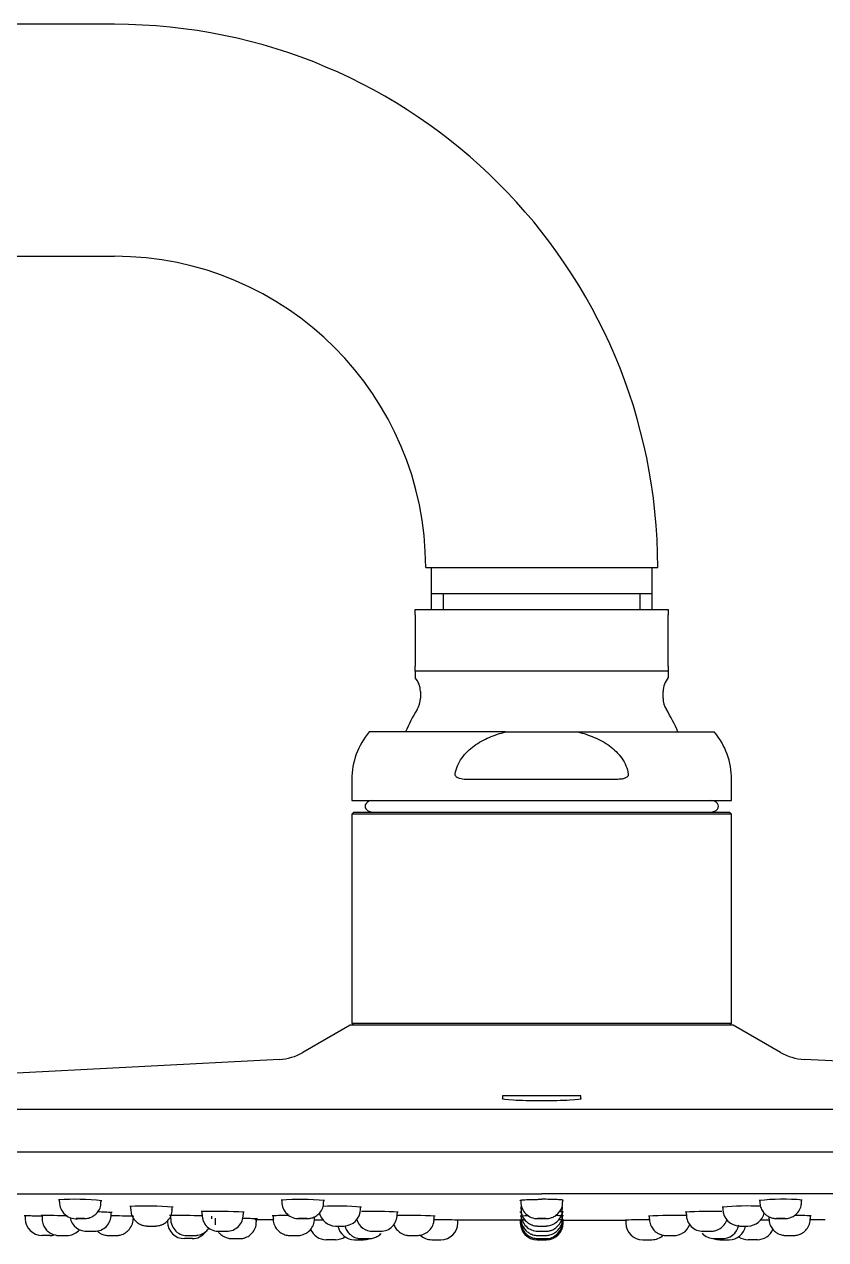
# Model space of a CAD drawing. Header units: millimetres. Extents: x -60 to 7633, y -2614 to 2146.
# Drawn here: x 7479.1 to 7555.1, y 1950.4 to 2065.6 of the extents above; entities that cross this region are included whole.
import ezdxf

# ---------------------------------------------------------------- set-up
doc = ezdxf.new("R2010")
doc.units = ezdxf.units.MM
doc.layers.get('0').update_dxf_attribs({"color": 250})

msp = doc.modelspace()

# ---------------------------------------------------------------- linework, layer by layer
at = {"linetype": 'Continuous'}
for p, q in [((7487.69, 2065.64), (7168.69, 2065.64)), ((7168.69, 2043.64), (7487.69, 2043.64)), ((7517.19, 2014.14), (7539.19, 2014.14)), ((7517.71, 2014.14), (7517.71, 2010.14)), ((7538.67, 2010.14), (7538.67, 2014.14)), ((7538.67, 2011.64), (7517.71, 2011.64)), ((7518.88, 2010.14), (7518.88, 2011.64)), ((7537.51, 2010.14), (7537.51, 2011.64)), ((7516.19, 2009.64), (7516.19, 2010.14)), ((7516.19, 2010.14), (7540.19, 2010.14)), ((7540.19, 2010.14), (7540.19, 2009.64)), ((7516.19, 2009.64), (7516.19, 2004.77)), ((7540.19, 2004.77), (7540.19, 2009.64)), ((7516.19, 2004.29), (7516.19, 2004.77)), ((7540.19, 2004.29), (7516.19, 2004.29)), ((7516.19, 2004.29), (7516.19, 2003.7)), ((7540.19, 2004.77), (7540.19, 2004.29)), ((7540.19, 2004.29), (7540.19, 2003.7)), ((7516.69, 2002.37), (7516.69, 2001.73)), ((7539.69, 2001.73), (7539.69, 2002.37)), ((7524.77, 1998.54), (7511.83, 1998.54)), ((7524.77, 1998.54), (7531.62, 1998.54)), ((7531.62, 1998.54), (7544.56, 1998.54)), ((7510.19, 1994.04), (7510.19, 1992.04)), ((7535.39, 1994.04), (7521, 1994.04)), ((7546.19, 1992.04), (7546.19, 1994.04)), ((7510.19, 1992.04), (7546.19, 1992.04)), ((7510.39, 1990.94), (7510.19, 1990.74)), ((7546.19, 1990.74), (7510.19, 1990.74)), ((7510.19, 1990.74), (7510.19, 1970.94)), ((7510.39, 1990.94), (7545.99, 1990.94)), ((7546.19, 1990.74), (7545.99, 1990.94)), ((7546.19, 1970.94), (7546.19, 1990.74)), ((7510.19, 1970.94), (7546.19, 1970.94)), ((7510.19, 1970.94), (7510.39, 1970.74)), ((7545.99, 1970.74), (7546.19, 1970.94)), ((7510.04, 1970.74), (7505.56, 1968.15)), ((7546.34, 1970.74), (7510.04, 1970.74)), ((7550.83, 1968.15), (7546.34, 1970.74)), ((7503.32, 1967.49), (7436.44, 1963.99)), ((7619.94, 1963.99), (7553.06, 1967.49)), ((7531.91, 1964.04), (7524.48, 1964.04)), ((7524.48, 1964.04), (7524.48, 1963.78)), ((7531.91, 1963.78), (7531.91, 1964.04)), ((7633.19, 1962.73), (7423.19, 1962.73)), ((7632.53, 1958.69), (7423.85, 1958.69)), ((7429.06, 1954.75), (7528.2, 1954.75)), ((7627.33, 1954.75), (7528.2, 1954.75)), ((7482.45, 1954.15), (7482.46, 1953.98)), ((7486.43, 1953.98), (7486.43, 1954.08)), ((7489.22, 1953.56), (7489.22, 1953.28)), ((7503.56, 1954.16), (7503.56, 1953.98)), ((7507.54, 1953.98), (7507.54, 1954.09)), ((7526.2, 1954.11), (7526.21, 1953.98)), ((7526.22, 1953.53), (7526.22, 1953.28)), ((7530.17, 1953.28), (7530.17, 1953.52)), ((7530.18, 1953.98), (7530.18, 1954.13)), ((7548.85, 1954.09), (7548.85, 1953.98)), ((7552.83, 1953.98), (7552.83, 1954.16)), ((7479.23, 1952.69), (7479.23, 1952.38)), ((7480.83, 1952.69), (7480.83, 1952.38)), ((7487.38, 1952.78), (7487.38, 1952.98)), ((7492.99, 1952.62), (7493, 1952.38)), ((7493.17, 1953.28), (7493.17, 1953.48)), ((7495.97, 1953.06), (7495.98, 1952.78)), ((7496.93, 1952.38), (7496.93, 1952.62)), ((7497.22, 1952.42), (7497.22, 1952.08)), ((7499.91, 1952.78), (7499.91, 1952.99)), ((7501.15, 1952.08), (7501.15, 1952.37)), ((7502.73, 1952.67), (7502.73, 1952.38)), ((7506.66, 1952.38), (7506.66, 1952.58)), ((7511.01, 1953.28), (7511.02, 1953.48)), ((7514.5, 1952.78), (7514.51, 1952.99)), ((7518, 1952.38), (7518, 1952.64)), ((7526.22, 1953.03), (7526.23, 1952.78)), ((7526.23, 1952.65), (7526.23, 1952.38)), ((7526.23, 1952.38), (7526.23, 1952.08)), ((7530.16, 1952.78), (7530.17, 1953.03)), ((7530.16, 1952.38), (7530.16, 1952.65)), ((7530.16, 1952.08), (7530.16, 1952.38)), ((7538.39, 1952.64), (7538.39, 1952.38)), ((7541.88, 1952.99), (7541.88, 1952.78)), ((7545.37, 1953.48), (7545.37, 1953.28)), ((7549.73, 1952.57), (7549.73, 1952.38)), ((7553.66, 1952.38), (7553.66, 1952.67)), ((7485.02, 1951.19), (7485.82, 1951.19)), ((7485.53, 1951.19), (7485.79, 1951.19)), ((7491.21, 1951.69), (7491.57, 1951.69)), ((7491.33, 1951.69), (7491.59, 1951.69)), ((7492.73, 1952.23), (7492.73, 1952.08)), ((7497.22, 1952.08), (7497.22, 1952.08)), ((7497.59, 1951.19), (7498.15, 1951.19)), ((7508.65, 1951.69), (7509.44, 1951.69)), ((7512.14, 1951.19), (7512.29, 1951.19)), ((7520.23, 1951.98), (7520.23, 1952.26)), ((7526.3, 1952.24), (7520.23, 1952.24)), ((7526.16, 1952.26), (7526.16, 1951.98)), ((7527.79, 1951.19), (7528.59, 1951.19)), ((7528.02, 1951.69), (7528.54, 1951.69)), ((7528.03, 1951.19), (7528.54, 1951.19)), ((7528.04, 1951.69), (7528.59, 1951.69)), ((7530.07, 1952.24), (7536.16, 1952.24)), ((7530.23, 1951.98), (7530.23, 1952.26)), ((7536.16, 1952.26), (7536.16, 1951.98)), ((7543.45, 1951.19), (7544.25, 1951.19)), ((7543.62, 1951.19), (7544.16, 1951.19)), ((7546.95, 1951.69), (7547.74, 1951.69)), ((7481.6, 1950.79), (7480.8, 1950.79)), ((7482.4, 1950.79), (7483.2, 1950.79)), ((7487.09, 1950.79), (7487.89, 1950.79)), ((7495.1, 1950.49), (7494.3, 1950.49)), ((7494.56, 1950.79), (7495.36, 1950.79)), ((7495.08, 1950.79), (7495.34, 1950.79)), ((7498.78, 1950.49), (7499.58, 1950.49)), ((7504.36, 1950.79), (7504.9, 1950.79)), ((7508.63, 1950.39), (7507.76, 1950.39)), ((7510.44, 1950.39), (7511.31, 1950.39)), ((7511.05, 1950.49), (7511.85, 1950.49)), ((7515.63, 1950.79), (7516.43, 1950.79)), ((7515.97, 1950.79), (7516.4, 1950.79)), ((7517.76, 1950.39), (7518.63, 1950.39)), ((7527.76, 1950.39), (7528.63, 1950.39)), ((7527.79, 1950.79), (7528.59, 1950.79)), ((7527.79, 1950.49), (7528.59, 1950.49)), ((7528.03, 1950.79), (7528.54, 1950.79)), ((7528.04, 1950.49), (7528.54, 1950.49)), ((7537.76, 1950.39), (7538.63, 1950.39)), ((7539.96, 1950.79), (7540.76, 1950.79)), ((7540.14, 1950.79), (7540.7, 1950.79)), ((7544.55, 1950.49), (7545.24, 1950.49)), ((7545.08, 1950.39), (7545.95, 1950.39)), ((7548.63, 1950.39), (7547.76, 1950.39)), ((7551.41, 1950.79), (7551.75, 1950.79)), ((7551.74, 1950.79), (7551.99, 1950.79))]:
    msp.add_line(p, q, dxfattribs=at)
for centre, radius, start, end in [((7487.69, 2014.14), 51.5, 0, 90), ((7487.69, 2014.14), 29.5, 0, 90), ((7514.69, 2002.37), 2, 0, 41.431), ((7541.69, 2002.37), 2, 138.5549, 180), ((7514.69, 2001.73), 2, 327.5383, 0), ((7541.69, 2001.73), 2, 180, 212.4617), ((7528.19, 1993.14), 14, 147.5383, 157.3119), ((7528.19, 1993.14), 14, 22.6881, 32.4617), ((7517.19, 1994.04), 7, 139.9948, 180), ((7539.19, 1994.04), 7, 0, 40.0052), ((7503.06, 1972.48), 5, 273, 300), ((7553.33, 1972.48), 5, 240, 267), ((7483.83, 1929.62), 24.6, 83.7839, 93.3483), ((7484.04, 1953.94), 1.56, 178.762, 274.7657), ((7490.58, 1923.61), 29.97, 84.9013, 92.7478), ((7505.26, 1932.18), 22.04, 83.9193, 94.5959), ((7505.15, 1953.98), 1.59, 180.1735, 272.0933), ((7508.76, 1926.74), 26.84, 85.0114, 92.8283), ((7527.79, 1953.97), 1.58, 179.673, 270.9146), ((7547.62, 1928.26), 25.33, 87.0111, 95.2513), ((7551.11, 1933.27), 20.96, 85.1279, 96.3569), ((7480.83, 1952.39), 1.6, 180.3634, 269.9969), ((7478.71, 1768.99), 183.71, 88.5946, 89.3665), ((7485.03, 1952.75), 1.56, 189.0814, 275.5243), ((7485.8, 1952.77), 1.58, 269.9762, 0.3249), ((7484.35, 1905.98), 47.08, 86.2069, 87.8477), ((7485.63, 1859.38), 93.3, 87.5992, 88.9447), ((7493.9, 1887.21), 65.47, 88.1349, 90.8625), ((7494.58, 1952.34), 1.56, 178.7641, 275.5511), ((7497.33, 1914.73), 38.35, 86.0179, 92.1477), ((7497.56, 1952.76), 1.57, 179.3604, 273.0201), ((7498.33, 1952.76), 1.57, 269.8206, 0.7036), ((7497.31, 1797.85), 154.57, 88.5451, 89.0564), ((7504.08, 1899.46), 53.22, 89.8183, 91.5483), ((7508.67, 1953.29), 1.6, 191.9053, 269.212), ((7509.41, 1953.29), 1.6, 270.7524, 359.5), ((7512.25, 1918.74), 34.34, 86.1022, 91.8902), ((7512.92, 1952.75), 1.56, 269.4617, 1.0637), ((7515.75, 1905.07), 47.62, 87.1911, 91.5256), ((7527.81, 1952.75), 1.55, 178.7811, 270.6908), ((7540.63, 1907.67), 45.02, 88.3383, 92.9513), ((7544.12, 1920.66), 32.42, 87.97, 94.1005), ((7543.46, 1952.75), 1.56, 178.8873, 270.7795), ((7546.97, 1953.29), 1.6, 180.5, 269.2476), ((7547.72, 1953.29), 1.6, 270.7895, 347.5492), ((7552.28, 1901.73), 50.95, 88.3533, 90.1588), ((7483.19, 1952.34), 1.55, 275.603, 319.7354), ((7494.33, 1952.09), 1.6, 180.3634, 269.9965), ((7498.1, 2100.01), 148.82, 269.9468, 270.0848), ((7515.69, 3452.24), 1500, 269.43888, 269.50438), ((7507.76, 1951.99), 1.6, 202.0028, 270), ((7520.16, 4345.08), 2392.85, 269.67582, 269.69599), ((7510.44, 1951.99), 1.6, 190.8069, 270), ((7512.15, 1952.75), 1.56, 196.6687, 271.4867), ((7512.62, 2239.67), 288.48, 269.9701, 270.0573), ((7517.61, 1719.69), 232.58, 89.3508, 89.9132), ((7518.63, 1951.99), 1.6, 270, 359.5), ((7527.76, 1951.99), 1.6, 180.5, 270), ((7528.58, 1952.05), 1.56, 268.7005, 1.1365), ((7528.63, 1951.99), 1.6, 270, 359.5), ((7538.77, 1722.98), 229.29, 90.0913, 90.6564), ((7537.76, 1951.99), 1.6, 180.5, 270), ((7540.74, 1952.35), 1.56, 267.2288, 341.1871), ((7545.31, 1952.08), 1.59, 265.9081, 349.3406), ((7545.95, 1951.99), 1.6, 270, 349.1931), ((7548.63, 1951.99), 1.6, 270, 337.4898), ((7536.64, 4262.64), 2310.4, 270.30463, 270.3256), ((7540.69, 3452.24), 1500, 270.49257, 270.54865), ((7481.56, 1952.39), 1.6, 269.981, 285.1954), ((7483.12, 1953.02), 2.23, 268.7515, 275.6749), ((7487.78, 1953.23), 2.44, 267.7807, 275.0052), ((7495.06, 1952.09), 1.6, 269.9923, 322.3647), ((7499.48, 1952.37), 1.88, 267.0849, 275.9326), ((7504.86, 2081.38), 130.59, 269.939, 270.0927), ((7508.63, 1951.99), 1.6, 270, 304.5651), ((7511.31, 1951.99), 1.6, 270, 288.7097), ((7517.76, 1951.99), 1.6, 227.297, 270), ((7538.63, 1951.99), 1.6, 270, 312.3511), ((7544.56, 1952.05), 1.56, 221.3894, 270.6602), ((7545.08, 1951.99), 1.6, 249.9738, 270), ((7547.76, 1951.99), 1.6, 235.4349, 270)]:
    msp.add_arc(centre, radius, start, end, dxfattribs=at)
for centre, major_axis, ratio, start_param, end_param in [((7512.19, 1991.49), (0.75, 0), 0.733333, 1.570796, 4.712389), ((7544.19, 1991.49), (-0.75, 0), 0.733333, 1.570796, 4.712389), ((7528.19, 1952.39), (-0.4, 0), 0.000177, 0.211646, 6.283185)]:
    msp.add_ellipse(centre, major_axis=major_axis, ratio=ratio, start_param=start_param, end_param=end_param, dxfattribs=at)
for centre, major_axis, ratio in [((7484.45, 1952.39), (0.402, 0), 0.000152), ((7505.55, 1952.39), (0.401, 0), 0.000171), ((7550.84, 1952.39), (-0.401, 0), 0.000171)]:
    msp.add_ellipse(centre, major_axis=major_axis, ratio=ratio, dxfattribs=at)
for points, knots in [([(7519.99, 1994.54), (7520.03, 1994.82), (7520.11, 1995.08), (7520.32, 1995.59), (7520.46, 1995.83), (7520.78, 1996.28), (7520.96, 1996.5), (7521.35, 1996.88), (7521.56, 1997.06), (7522, 1997.38), (7522.24, 1997.53), (7522.72, 1997.8), (7522.97, 1997.92), (7523.72, 1998.24), (7524.24, 1998.41), (7524.77, 1998.54)], [0, 0, 0, 0, 0.125, 0.125, 0.25, 0.25, 0.375, 0.375, 0.5, 0.5, 0.625, 0.625, 0.75, 0.75, 1, 1, 1, 1]), ([(7531.62, 1998.54), (7531.88, 1998.48), (7532.14, 1998.4), (7532.66, 1998.23), (7532.92, 1998.13), (7533.43, 1997.91), (7533.68, 1997.79), (7534.16, 1997.53), (7534.39, 1997.38), (7535.06, 1996.89), (7535.45, 1996.51), (7535.93, 1995.83), (7536.07, 1995.59), (7536.28, 1995.08), (7536.36, 1994.81), (7536.4, 1994.54)], [0, 0, 0, 0, 0.125, 0.125, 0.25, 0.25, 0.375, 0.375, 0.5, 0.5, 0.75, 0.75, 0.875, 0.875, 1, 1, 1, 1]), ([(7521, 1994.04), (7520.79, 1994.04), (7520.59, 1994.06), (7520.3, 1994.16), (7520.2, 1994.2), (7520.08, 1994.29), (7520.05, 1994.33), (7519.99, 1994.43), (7519.98, 1994.49), (7519.99, 1994.54)], [0, 0, 0, 0, 0.5, 0.5, 0.75, 0.75, 0.875, 0.875, 1, 1, 1, 1]), ([(7536.4, 1994.54), (7536.41, 1994.49), (7536.4, 1994.43), (7536.34, 1994.33), (7536.31, 1994.29), (7536.18, 1994.2), (7536.09, 1994.16), (7535.9, 1994.09), (7535.8, 1994.07), (7535.59, 1994.05), (7535.49, 1994.04), (7535.39, 1994.04)], [0, 0, 0, 0, 0.125, 0.125, 0.25, 0.25, 0.5, 0.5, 0.75, 0.75, 1, 1, 1, 1]), ([(7524.42, 1963.79), (7524.42, 1963.74), (7524.82, 1963.68), (7526.2, 1963.61), (7527.17, 1963.59), (7529.16, 1963.59), (7530.14, 1963.61), (7531.55, 1963.68), (7531.96, 1963.73), (7531.97, 1963.79), (7531.97, 1963.79), (7531.97, 1963.79)], [0.1259559, 0.1259559, 0.1259559, 0.1259559, 0.25, 0.25, 0.375, 0.375, 0.5, 0.5, 0.625, 0.625, 0.6263323, 0.6263323, 0.6263323, 0.6263323]), ([(7484.67, 1952.39), (7484.71, 1952.39), (7484.78, 1952.39), (7484.83, 1952.39), (7484.84, 1952.39), (7484.85, 1952.39), (7484.88, 1952.39), (7484.93, 1952.39), (7485.14, 1952.41), (7485.46, 1952.5), (7485.87, 1952.75), (7486.21, 1953.12), (7486.42, 1953.58), (7486.41, 1953.86), (7486.41, 1953.98)], [0, 0, 0, 0, 0.052344, 0.105321, 0.121579, 0.125257, 0.130291, 0.148709, 0.183706, 0.352272, 0.495576, 0.688082, 0.885797, 1, 1, 1, 1]), ([(7505.69, 1952.39), (7505.74, 1952.39), (7505.82, 1952.39), (7505.92, 1952.39), (7505.92, 1952.39), (7505.96, 1952.39), (7505.98, 1952.39), (7506.05, 1952.4), (7506.22, 1952.41), (7506.52, 1952.48), (7506.89, 1952.68), (7507.25, 1953.03), (7507.5, 1953.5), (7507.51, 1953.81), (7507.52, 1953.98)], [0, 0, 0, 0, 0.050454, 0.100888, 0.152752, 0.156016, 0.16067, 0.179507, 0.230736, 0.333396, 0.489074, 0.658719, 0.844911, 1, 1, 1, 1]), ([(7526.14, 1954.12), (7526.14, 1954.13), (7526.17, 1954.14), (7526.28, 1954.16), (7526.47, 1954.18), (7526.73, 1954.19), (7527.04, 1954.21), (7527.4, 1954.21), (7527.79, 1954.22), (7528.06, 1954.22), (7528.19, 1954.22)], [0.4999598, 0.4999598, 0.4999598, 0.4999598, 0.559602, 0.6226143, 0.6855857, 0.7485323, 0.811441, 0.8743169, 0.9371663, 1, 1, 1, 1]), ([(7530.24, 1954.12), (7530.24, 1954.12), (7530.24, 1954.13), (7530.14, 1954.16), (7529.68, 1954.19), (7528.99, 1954.22), (7528.46, 1954.22), (7528.19, 1954.22)], [0.5005028, 0.5005028, 0.5005028, 0.5005028, 0.5006265, 0.6256386, 0.7505488, 0.8787009, 1, 1, 1, 1]), ([(7528.24, 1952.39), (7528.29, 1952.39), (7528.38, 1952.39), (7528.5, 1952.39), (7528.56, 1952.39), (7528.58, 1952.39), (7528.59, 1952.39), (7528.6, 1952.39), (7528.61, 1952.39), (7528.67, 1952.39), (7528.8, 1952.4), (7529.01, 1952.44), (7529.29, 1952.54), (7529.67, 1952.78), (7530, 1953.19), (7530.19, 1953.66), (7530.17, 1953.9), (7530.16, 1953.98)], [0, 0, 0, 0, 0.048679, 0.097203, 0.145762, 0.170859, 0.180631, 0.183451, 0.186712, 0.196188, 0.242647, 0.309028, 0.410757, 0.537792, 0.743446, 0.930945, 1, 1, 1, 1]), ([(7548.87, 1953.98), (7548.88, 1953.79), (7548.9, 1953.48), (7549.13, 1953.06), (7549.41, 1952.76), (7549.69, 1952.57), (7549.95, 1952.47), (7550.16, 1952.42), (7550.31, 1952.4), (7550.39, 1952.39), (7550.43, 1952.39), (7550.44, 1952.39), (7550.44, 1952.39), (7550.45, 1952.39), (7550.46, 1952.39), (7550.5, 1952.39), (7550.61, 1952.39), (7550.71, 1952.39), (7550.77, 1952.39), (7550.78, 1952.39)], [0, 0, 0, 0, 0.167042, 0.328029, 0.461027, 0.57343, 0.66596, 0.737624, 0.787005, 0.81437, 0.820445, 0.823486, 0.826159, 0.830314, 0.840197, 0.892612, 0.939673, 0.986782, 1, 1, 1, 1]), ([(7550.78, 1952.39), (7550.83, 1952.39), (7550.93, 1952.39), (7551.07, 1952.39), (7551.17, 1952.39), (7551.22, 1952.39), (7551.23, 1952.39), (7551.24, 1952.39), (7551.24, 1952.39), (7551.25, 1952.39), (7551.3, 1952.39), (7551.42, 1952.4), (7551.61, 1952.43), (7551.89, 1952.52), (7552.24, 1952.72), (7552.58, 1953.08), (7552.8, 1953.54), (7552.81, 1953.84), (7552.81, 1953.98)], [0, 0, 0, 0, 0.047035, 0.093913, 0.140662, 0.187649, 0.200192, 0.206074, 0.208903, 0.211329, 0.215748, 0.261379, 0.321972, 0.406023, 0.532468, 0.702311, 0.878625, 1, 1, 1, 1]), ([(7479.14, 1952.69), (7479.15, 1952.69), (7479.17, 1952.69), (7479.29, 1952.68), (7479.48, 1952.68), (7479.74, 1952.67), (7480.06, 1952.67), (7480.41, 1952.66), (7480.66, 1952.65), (7480.79, 1952.65)], [0, 0, 0, 0, 0.0628807, 0.1257771, 0.1886788, 0.2515329, 0.3144114, 0.3773404, 0.4363139, 0.4363139, 0.4363139, 0.4363139]), ([(7480.85, 1952.38), (7480.85, 1952.31), (7480.83, 1952.07), (7480.97, 1951.68), (7481.23, 1951.31), (7481.52, 1951.06), (7481.8, 1950.91), (7482.03, 1950.84), (7482.22, 1950.8), (7482.34, 1950.79), (7482.4, 1950.79), (7482.42, 1950.79), (7482.43, 1950.79), (7482.43, 1950.79), (7482.43, 1950.79), (7482.43, 1950.79), (7482.43, 1950.79), (7482.43, 1950.79), (7482.44, 1950.79), (7482.44, 1950.79)], [0, 0, 0, 0, 0.075065, 0.290686, 0.463586, 0.609281, 0.7314, 0.82967, 0.902457, 0.948629, 0.970674, 0.976105, 0.976839, 0.977344, 0.977959, 0.979047, 0.981832, 0.996205, 1, 1, 1, 1]), ([(7488, 1950.8), (7488.04, 1950.8), (7488.25, 1950.82), (7488.62, 1950.96), (7489.05, 1951.29), (7489.35, 1951.74), (7489.48, 1952.16), (7489.45, 1952.36), (7489.45, 1952.38)], [0, 0, 0, 0, 0.051007, 0.279487, 0.486439, 0.731818, 0.976179, 1, 1, 1, 1]), ([(7489.24, 1953.28), (7489.25, 1953.09), (7489.27, 1952.77), (7489.51, 1952.35), (7489.79, 1952.05), (7490.07, 1951.87), (7490.33, 1951.76), (7490.54, 1951.71), (7490.68, 1951.7), (7490.77, 1951.69), (7490.8, 1951.69), (7490.81, 1951.69), (7490.81, 1951.69), (7490.82, 1951.69), (7490.82, 1951.69), (7490.83, 1951.69), (7490.87, 1951.69), (7490.98, 1951.69), (7491.11, 1951.69), (7491.23, 1951.69), (7491.29, 1951.69), (7491.31, 1951.69)], [0, 0, 0, 0, 0.163866, 0.315742, 0.4415, 0.547745, 0.635085, 0.702541, 0.748782, 0.774212, 0.780797, 0.782854, 0.784362, 0.786325, 0.79006, 0.802149, 0.847432, 0.894282, 0.939074, 0.983549, 1, 1, 1, 1]), ([(7491.57, 1951.69), (7491.57, 1951.69), (7491.58, 1951.69), (7491.59, 1951.69), (7491.61, 1951.69), (7491.72, 1951.7), (7491.92, 1951.72), (7492.24, 1951.82), (7492.61, 1952.04), (7492.95, 1952.42), (7493.15, 1952.88), (7493.15, 1953.16), (7493.14, 1953.28)], [0, 0, 0, 0, 0.000897, 0.004407, 0.012461, 0.0296, 0.137789, 0.255425, 0.428177, 0.644524, 0.869212, 1, 1, 1, 1]), ([(7502.75, 1952.38), (7502.75, 1952.3), (7502.73, 1952.06), (7502.88, 1951.66), (7503.14, 1951.29), (7503.43, 1951.05), (7503.71, 1950.91), (7503.94, 1950.83), (7504.12, 1950.8), (7504.24, 1950.79), (7504.3, 1950.79), (7504.32, 1950.79), (7504.32, 1950.79), (7504.33, 1950.79), (7504.33, 1950.79), (7504.33, 1950.79), (7504.34, 1950.79), (7504.36, 1950.79), (7504.39, 1950.79), (7504.4, 1950.79)], [0, 0, 0, 0, 0.081975, 0.282355, 0.443578, 0.579563, 0.6934, 0.784741, 0.852019, 0.89426, 0.914033, 0.917049, 0.918515, 0.919769, 0.921656, 0.925699, 0.941362, 0.990969, 1, 1, 1, 1]), ([(7505.07, 1950.79), (7505.08, 1950.79), (7505.1, 1950.79), (7505.16, 1950.79), (7505.29, 1950.81), (7505.52, 1950.85), (7505.82, 1950.97), (7506.19, 1951.22), (7506.5, 1951.64), (7506.67, 1952.08), (7506.64, 1952.32), (7506.64, 1952.38)], [0, 0, 0, 0, 0.004106, 0.029338, 0.074726, 0.166853, 0.30115, 0.465547, 0.702264, 0.932197, 1, 1, 1, 1]), ([(7516.4, 1950.79), (7516.4, 1950.79), (7516.4, 1950.79), (7516.4, 1950.79), (7516.41, 1950.79), (7516.44, 1950.79), (7516.53, 1950.8), (7516.72, 1950.82), (7517.07, 1950.92), (7517.48, 1951.17), (7517.82, 1951.6), (7517.99, 1952.04), (7517.98, 1952.29), (7517.97, 1952.38)], [0, 0, 0, 0, 0.00099, 0.003823, 0.006552, 0.010825, 0.039617, 0.117678, 0.245005, 0.468292, 0.680612, 0.90708, 1, 1, 1, 1]), ([(7526.14, 1953.01), (7526.14, 1953.02), (7526.16, 1953.02), (7526.19, 1953.02), (7526.19, 1953.03)], [0.49994734, 0.49994734, 0.49994734, 0.49994734, 0.55821119, 0.5690195, 0.5690195, 0.5690195, 0.5690195]), ([(7526.14, 1952.64), (7526.14, 1952.64), (7526.17, 1952.65), (7526.28, 1952.66), (7526.46, 1952.67), (7526.68, 1952.67), (7526.84, 1952.68), (7526.89, 1952.68)], [0.4999291, 0.4999291, 0.4999291, 0.4999291, 0.5569413, 0.6202763, 0.6835745, 0.7468789, 0.7810324, 0.7810324, 0.7810324, 0.7810324]), ([(7526.25, 1953.28), (7526.24, 1953.14), (7526.25, 1952.87), (7526.43, 1952.45), (7526.71, 1952.12), (7527, 1951.91), (7527.26, 1951.79), (7527.48, 1951.72), (7527.65, 1951.7), (7527.75, 1951.69), (7527.8, 1951.69), (7527.81, 1951.69), (7527.82, 1951.69), (7527.82, 1951.69), (7527.82, 1951.69), (7527.82, 1951.69), (7527.83, 1951.69), (7527.89, 1951.69), (7527.97, 1951.69), (7528.02, 1951.69), (7528.04, 1951.69)], [0, 0, 0, 0, 0.126891, 0.302921, 0.44675, 0.568371, 0.669428, 0.749206, 0.806184, 0.839981, 0.854236, 0.855843, 0.856836, 0.857924, 0.859752, 0.864217, 0.88774, 0.934654, 0.98335, 1, 1, 1, 1]), ([(7526.26, 1952.38), (7526.25, 1952.28), (7526.23, 1952.04), (7526.4, 1951.63), (7526.66, 1951.28), (7526.95, 1951.04), (7527.22, 1950.9), (7527.45, 1950.83), (7527.63, 1950.8), (7527.74, 1950.79), (7527.8, 1950.79), (7527.82, 1950.79), (7527.82, 1950.79), (7527.83, 1950.79), (7527.83, 1950.79), (7527.83, 1950.79), (7527.83, 1950.79)], [0, 0, 0, 0, 0.101614, 0.314684, 0.486752, 0.632013, 0.753433, 0.850524, 0.921575, 0.96565, 0.985754, 0.988458, 0.990263, 0.992447, 0.99641, 1, 1, 1, 1]), ([(7528.04, 1951.69), (7528.07, 1951.69), (7528.14, 1951.69), (7528.27, 1951.69), (7528.4, 1951.69), (7528.51, 1951.69), (7528.56, 1951.69), (7528.57, 1951.69), (7528.57, 1951.69), (7528.58, 1951.69), (7528.58, 1951.69), (7528.62, 1951.69), (7528.82, 1951.7), (7529.15, 1951.78), (7529.57, 1952.02), (7529.91, 1952.37), (7530.14, 1952.83), (7530.14, 1953.13), (7530.14, 1953.28)], [0, 0, 0, 0, 0.028734, 0.07255, 0.116387, 0.16016, 0.203872, 0.226208, 0.228647, 0.229664, 0.231222, 0.237673, 0.257781, 0.426366, 0.538333, 0.705869, 0.877324, 1, 1, 1, 1]), ([(7528.54, 1951.19), (7528.55, 1951.19), (7528.56, 1951.19), (7528.56, 1951.19), (7528.57, 1951.19), (7528.57, 1951.19), (7528.59, 1951.19), (7528.63, 1951.19), (7528.75, 1951.2), (7528.96, 1951.23), (7529.27, 1951.34), (7529.65, 1951.58), (7529.97, 1951.98), (7530.16, 1952.43), (7530.14, 1952.69), (7530.14, 1952.78)], [0, 0, 0, 0, 0.017329, 0.032096, 0.03797, 0.041586, 0.044648, 0.053278, 0.09609, 0.176478, 0.304231, 0.472188, 0.684988, 0.902836, 1, 1, 1, 1]), ([(7528.54, 1950.79), (7528.55, 1950.79), (7528.55, 1950.79), (7528.56, 1950.79), (7528.56, 1950.79), (7528.57, 1950.79), (7528.57, 1950.79), (7528.6, 1950.79), (7528.67, 1950.79), (7528.8, 1950.81), (7529.06, 1950.86), (7529.4, 1951.01), (7529.78, 1951.32), (7530.05, 1951.75), (7530.18, 1952.15), (7530.15, 1952.35), (7530.15, 1952.38)], [0, 0, 0, 0, 0.013485, 0.027662, 0.035101, 0.037538, 0.039806, 0.04351, 0.067453, 0.123714, 0.192692, 0.379461, 0.549582, 0.751328, 0.972907, 1, 1, 1, 1]), ([(7530.24, 1952.64), (7530.24, 1952.64), (7530.24, 1952.65), (7530.1, 1952.66), (7529.73, 1952.67), (7529.54, 1952.68), (7529.48, 1952.68)], [0.5007962, 0.5007962, 0.5007962, 0.5007962, 0.5008662, 0.6666399, 0.7502283, 0.7839167, 0.7839167, 0.7839167, 0.7839167]), ([(7530.24, 1953.01), (7530.24, 1953.01), (7530.24, 1953.02), (7530.17, 1953.03), (7529.98, 1953.04), (7529.91, 1953.05)], [0.5005827, 0.5005827, 0.5005827, 0.5005827, 0.5006365, 0.6255557, 0.6861338, 0.6861338, 0.6861338, 0.6861338]), ([(7538.42, 1952.38), (7538.41, 1952.31), (7538.39, 1952.07), (7538.54, 1951.68), (7538.79, 1951.31), (7539.08, 1951.06), (7539.36, 1950.91), (7539.6, 1950.84), (7539.78, 1950.8), (7539.9, 1950.79), (7539.96, 1950.79), (7539.98, 1950.79), (7539.99, 1950.79), (7539.99, 1950.79), (7539.99, 1950.79), (7539.99, 1950.79), (7540, 1950.79), (7540, 1950.79)], [0, 0, 0, 0, 0.075924, 0.292133, 0.465533, 0.611656, 0.734127, 0.832667, 0.905635, 0.951899, 0.973879, 0.977089, 0.979081, 0.981284, 0.98507, 0.995024, 1, 1, 1, 1]), ([(7549.75, 1952.38), (7549.74, 1952.33), (7549.72, 1952.11), (7549.85, 1951.72), (7550.1, 1951.34), (7550.39, 1951.08), (7550.67, 1950.92), (7550.91, 1950.84), (7551.1, 1950.81), (7551.23, 1950.79), (7551.29, 1950.79), (7551.32, 1950.79), (7551.32, 1950.79), (7551.32, 1950.79), (7551.33, 1950.79), (7551.34, 1950.79), (7551.35, 1950.79), (7551.39, 1950.79), (7551.41, 1950.79)], [0, 0, 0, 0, 0.048249, 0.255812, 0.421107, 0.560064, 0.676796, 0.771235, 0.841908, 0.887601, 0.910129, 0.913776, 0.915803, 0.917782, 0.920966, 0.928566, 0.974791, 1, 1, 1, 1]), ([(7551.94, 1950.79), (7551.95, 1950.79), (7551.99, 1950.79), (7552.03, 1950.79), (7552.05, 1950.79), (7552.06, 1950.79), (7552.06, 1950.79), (7552.07, 1950.79), (7552.07, 1950.79), (7552.09, 1950.79), (7552.17, 1950.79), (7552.38, 1950.81), (7552.74, 1950.92), (7553.15, 1951.18), (7553.48, 1951.6), (7553.66, 1952.04), (7553.64, 1952.29), (7553.63, 1952.38)], [0, 0, 0, 0, 0.003774, 0.053507, 0.091222, 0.098049, 0.103053, 0.104651, 0.106309, 0.110662, 0.123717, 0.194917, 0.340227, 0.515986, 0.711667, 0.915261, 1, 1, 1, 1]), ([(7486.04, 1951.22), (7486.12, 1951.14), (7486.29, 1951.02), (7486.55, 1950.89), (7486.78, 1950.83), (7486.94, 1950.8), (7487.05, 1950.79), (7487.1, 1950.79), (7487.12, 1950.79), (7487.12, 1950.79), (7487.12, 1950.79), (7487.12, 1950.79), (7487.13, 1950.79), (7487.13, 1950.79), (7487.13, 1950.79), (7487.14, 1950.79)], [0.5064971, 0.5064971, 0.5064971, 0.5064971, 0.6357975, 0.7521443, 0.8444511, 0.9109995, 0.951164, 0.9686781, 0.9712188, 0.9722441, 0.9730222, 0.9741469, 0.9764163, 0.9837542, 1, 1, 1, 1]), ([(7495.34, 1950.79), (7495.34, 1950.79), (7495.34, 1950.79), (7495.36, 1950.79), (7495.41, 1950.79), (7495.49, 1950.8), (7495.65, 1950.82), (7495.96, 1950.9), (7496.34, 1951.12), (7496.57, 1951.37), (7496.65, 1951.5)], [0, 0, 0, 0, 0.0008624, 0.0047748, 0.0259338, 0.0553227, 0.1074652, 0.2173149, 0.4435554, 0.6253982, 0.6253982, 0.6253982, 0.6253982]), ([(7497.25, 1952.08), (7497.24, 1951.99), (7497.23, 1951.9), (7497.24, 1951.81), (7497.25, 1951.79)], [0, 0, 0, 0, 0.07817463, 0.09733158, 0.09733158, 0.09733158, 0.09733158]), ([(7499.67, 1950.5), (7499.73, 1950.5), (7499.88, 1950.52), (7500.2, 1950.61), (7500.58, 1950.83), (7500.93, 1951.23), (7501.13, 1951.68), (7501.12, 1951.96), (7501.12, 1952.08)], [0, 0, 0, 0, 0.076044, 0.196369, 0.407153, 0.627556, 0.863499, 1, 1, 1, 1]), ([(7509.52, 1951.71), (7509.55, 1951.59), (7509.66, 1951.33), (7509.89, 1951), (7510.18, 1950.76), (7510.45, 1950.61), (7510.69, 1950.54), (7510.87, 1950.5), (7510.99, 1950.49), (7511.05, 1950.49), (7511.07, 1950.49), (7511.08, 1950.49), (7511.08, 1950.49), (7511.08, 1950.49), (7511.08, 1950.49), (7511.09, 1950.49), (7511.11, 1950.49), (7511.14, 1950.49), (7511.15, 1950.49)], [0.1382224, 0.1382224, 0.1382224, 0.1382224, 0.2762201, 0.4384182, 0.5751354, 0.6896885, 0.7817936, 0.8499044, 0.8929829, 0.913432, 0.9170796, 0.9184686, 0.9194782, 0.920933, 0.9238864, 0.9338465, 0.9839733, 1, 1, 1, 1]), ([(7512.3, 1951.19), (7512.33, 1951.19), (7512.39, 1951.19), (7512.52, 1951.19), (7512.66, 1951.19), (7512.78, 1951.19), (7512.86, 1951.19), (7512.89, 1951.19), (7512.9, 1951.19), (7512.9, 1951.19), (7512.9, 1951.19)], [0, 0, 0, 0, 0.0145529, 0.0349461, 0.0553666, 0.0757585, 0.0960686, 0.1110094, 0.1155753, 0.1158995, 0.1158995, 0.1158995, 0.1158995]), ([(7514.15, 1951.85), (7514.18, 1951.78), (7514.28, 1951.57), (7514.48, 1951.29), (7514.77, 1951.05), (7515.04, 1950.91), (7515.28, 1950.83), (7515.46, 1950.8), (7515.57, 1950.79), (7515.63, 1950.79), (7515.65, 1950.79), (7515.66, 1950.79), (7515.66, 1950.79), (7515.66, 1950.79), (7515.67, 1950.79), (7515.68, 1950.79), (7515.69, 1950.79)], [0.2060467, 0.2060467, 0.2060467, 0.2060467, 0.2940397, 0.4611196, 0.6020611, 0.7200275, 0.8146441, 0.8842837, 0.9279475, 0.9483113, 0.9512128, 0.9528478, 0.9544608, 0.9570474, 0.9631654, 1, 1, 1, 1]), ([(7526.14, 1952.26), (7526.14, 1952.26), (7526.16, 1952.26), (7526.26, 1952.27), (7526.42, 1952.27), (7526.54, 1952.27), (7526.59, 1952.27)], [0.5000492, 0.5000492, 0.5000492, 0.5000492, 0.5492552, 0.6136936, 0.6780641, 0.7148058, 0.7148058, 0.7148058, 0.7148058]), ([(7526.25, 1952.07), (7526.24, 1952.03), (7526.22, 1951.81), (7526.35, 1951.43), (7526.6, 1951.04), (7526.89, 1950.78), (7527.17, 1950.63), (7527.41, 1950.54), (7527.6, 1950.51), (7527.73, 1950.49), (7527.79, 1950.49), (7527.82, 1950.49), (7527.83, 1950.49), (7527.83, 1950.49), (7527.83, 1950.49), (7527.83, 1950.49), (7527.83, 1950.49), (7527.83, 1950.49)], [0, 0, 0, 0, 0.049382, 0.273846, 0.452505, 0.602665, 0.728828, 0.830936, 0.907406, 0.956915, 0.981438, 0.98622, 0.988055, 0.989362, 0.991234, 0.995036, 1, 1, 1, 1]), ([(7530.24, 1952.26), (7530.24, 1952.26), (7530.24, 1952.26), (7530.13, 1952.27), (7529.87, 1952.27), (7529.79, 1952.27)], [0.4995343, 0.4995343, 0.4995343, 0.4995343, 0.4996341, 0.6574582, 0.7144888, 0.7144888, 0.7144888, 0.7144888]), ([(7544.16, 1951.19), (7544.18, 1951.19), (7544.21, 1951.19), (7544.22, 1951.19), (7544.23, 1951.19), (7544.23, 1951.19), (7544.24, 1951.19), (7544.26, 1951.19), (7544.3, 1951.19), (7544.39, 1951.2), (7544.58, 1951.23), (7544.92, 1951.33), (7545.33, 1951.59), (7545.61, 1951.96), (7545.73, 1952.23), (7545.76, 1952.32)], [0, 0, 0, 0, 0.0479534, 0.0661497, 0.0729447, 0.0751507, 0.0773169, 0.0826918, 0.095245, 0.1231763, 0.1848077, 0.3131914, 0.5158813, 0.7169773, 0.8275614, 0.8275614, 0.8275614, 0.8275614]), ([(7482.43, 1950.79), (7482.43, 1950.79), (7482.43, 1950.79), (7482.43, 1950.79), (7482.43, 1950.79), (7482.43, 1950.79), (7482.44, 1950.79), (7482.47, 1950.79), (7482.56, 1950.79), (7482.68, 1950.79), (7482.76, 1950.79), (7482.8, 1950.79)], [0.8130339, 0.8130339, 0.8130339, 0.8130339, 0.8132442, 0.8137535, 0.8146483, 0.8169182, 0.8283206, 0.8725522, 0.917764, 0.9628178, 1, 1, 1, 1]), ([(7487.12, 1950.79), (7487.12, 1950.79), (7487.12, 1950.79), (7487.12, 1950.79), (7487.12, 1950.79), (7487.12, 1950.79), (7487.13, 1950.79), (7487.13, 1950.79), (7487.14, 1950.79), (7487.18, 1950.79), (7487.27, 1950.79), (7487.36, 1950.79), (7487.41, 1950.79), (7487.41, 1950.79)], [0.8360483, 0.8360483, 0.8360483, 0.8360483, 0.8361244, 0.8371153, 0.8377858, 0.8385662, 0.8399126, 0.843286, 0.8609658, 0.9059633, 0.9526126, 0.9989834, 1, 1, 1, 1]), ([(7497.55, 1951.12), (7497.6, 1951.06), (7497.73, 1950.9), (7497.98, 1950.72), (7498.25, 1950.59), (7498.47, 1950.53), (7498.64, 1950.5), (7498.75, 1950.49), (7498.8, 1950.49), (7498.81, 1950.49), (7498.82, 1950.49), (7498.82, 1950.49), (7498.82, 1950.49), (7498.82, 1950.49), (7498.82, 1950.49), (7498.83, 1950.49), (7498.84, 1950.49)], [0.3969977, 0.3969977, 0.3969977, 0.3969977, 0.4972802, 0.6362152, 0.7518688, 0.8435222, 0.909459, 0.9490984, 0.966262, 0.9687319, 0.9697169, 0.9704645, 0.9715465, 0.9737306, 0.9807833, 1, 1, 1, 1]), ([(7498.78, 1950.49), (7498.79, 1950.49), (7498.8, 1950.49), (7498.81, 1950.49), (7498.82, 1950.49), (7498.82, 1950.49), (7498.82, 1950.49), (7498.82, 1950.49), (7498.82, 1950.49), (7498.83, 1950.49), (7498.87, 1950.49), (7498.97, 1950.49), (7499.05, 1950.49), (7499.09, 1950.49)], [0.8273298, 0.8273298, 0.8273298, 0.8273298, 0.8361853, 0.8395087, 0.8404284, 0.8410724, 0.841844, 0.8431993, 0.84668, 0.8661623, 0.9107856, 0.9572337, 1, 1, 1, 1]), ([(7511.33, 1950.49), (7511.35, 1950.49), (7511.4, 1950.49), (7511.52, 1950.49), (7511.65, 1950.49), (7511.75, 1950.49), (7511.8, 1950.49), (7511.8, 1950.49), (7511.81, 1950.49), (7511.82, 1950.49), (7511.82, 1950.49), (7511.85, 1950.49), (7511.91, 1950.49), (7512.03, 1950.5), (7512.26, 1950.55), (7512.58, 1950.67), (7512.83, 1950.85), (7512.94, 1950.97), (7512.96, 1950.98)], [0, 0, 0, 0, 0.0154132, 0.0586531, 0.1019415, 0.1452721, 0.1886799, 0.2108867, 0.2127, 0.2140047, 0.215733, 0.2216236, 0.2375907, 0.2784842, 0.3324929, 0.4601897, 0.5989548, 0.617016, 0.617016, 0.617016, 0.617016])]:
    msp.add_open_spline(points, degree=3, knots=knots, dxfattribs=at)

doc.saveas('drawing.dxf')
